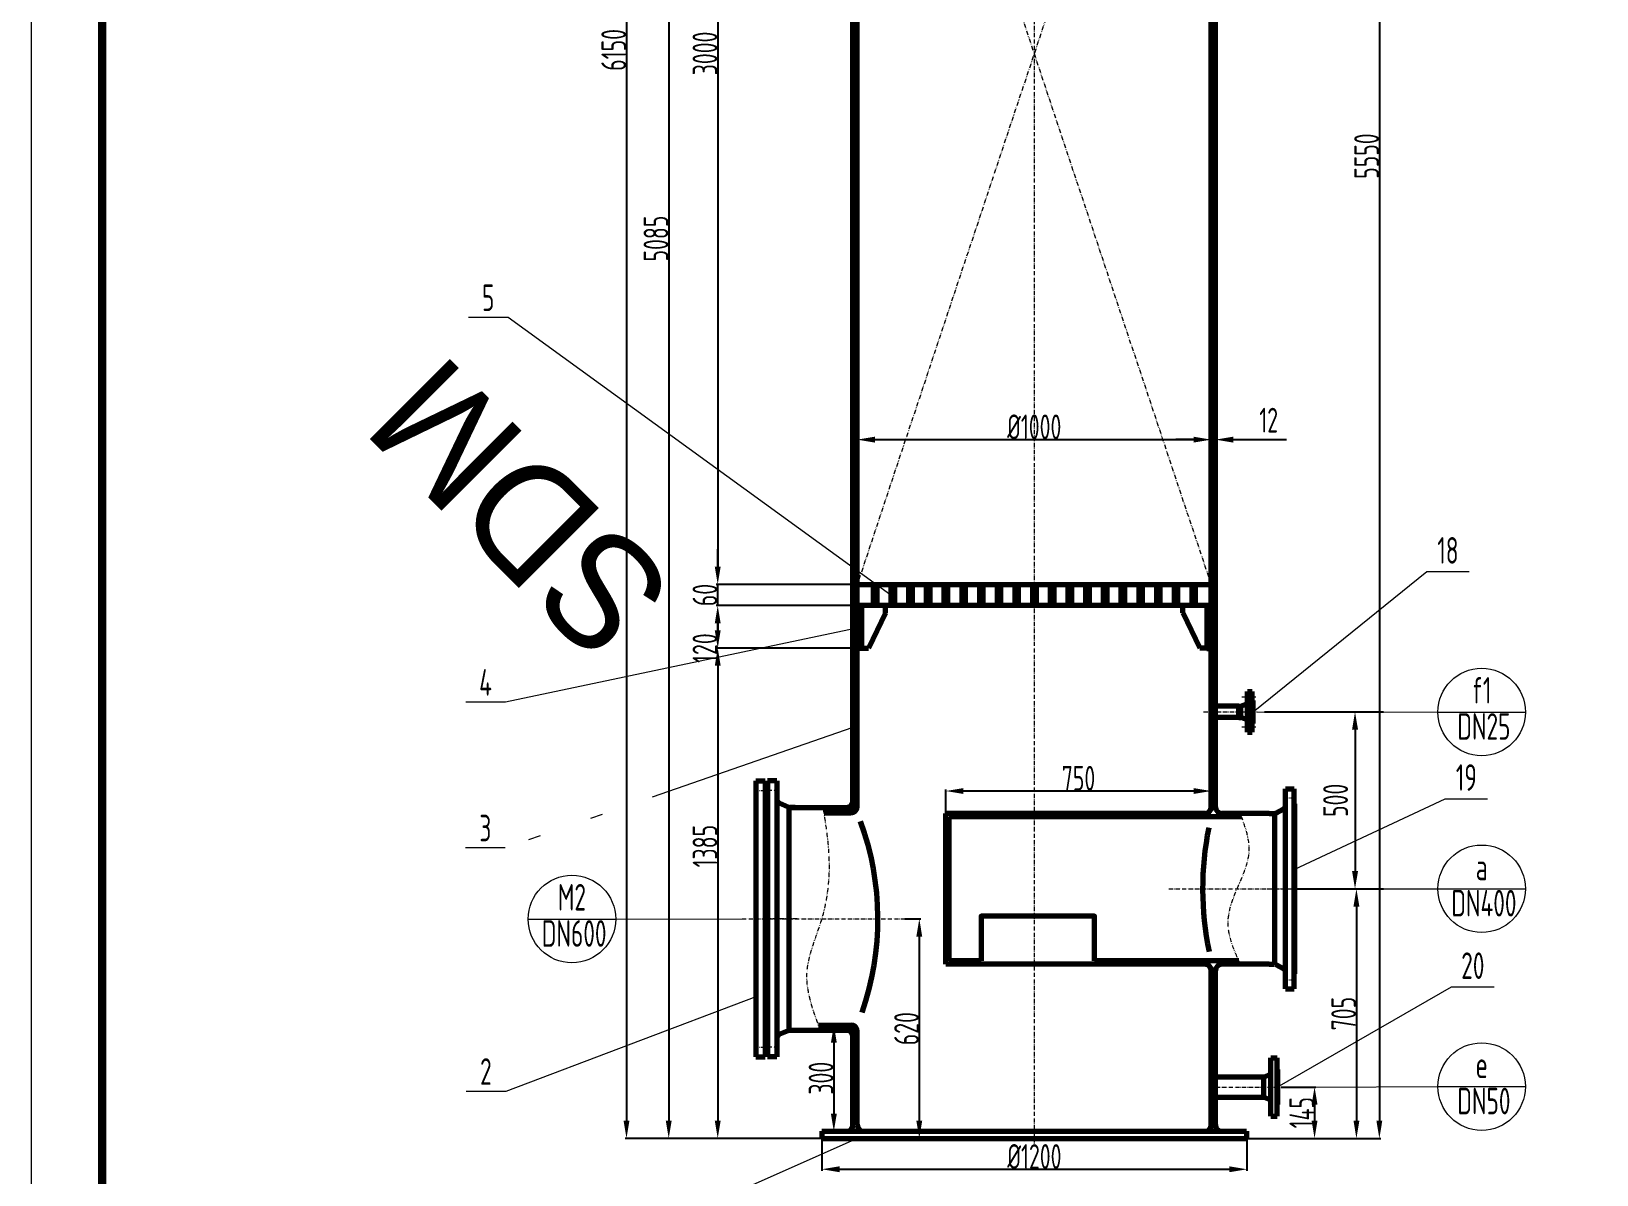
# Model space of a CAD drawing. Header units: millimetres. Extents: x -111403 to -40877, y -22 to 26358.
# Drawn here: x -58305 to -53883, y 15316 to 18546 of the extents above; entities that cross this region are included whole.
import ezdxf
from ezdxf.enums import TextEntityAlignment as Align

# ---------------------------------------------------------------- set-up
doc = ezdxf.new("R2010")
doc.units = ezdxf.units.MM
doc.header["$PDMODE"] = 34
doc.header["$PDSIZE"] = -6
doc.linetypes.add('ACAD_ISO10W100', pattern=[18.7, 12, -3, 0.7, -3])
doc.linetypes.add('ACAD_ISO12W100', pattern=[22.4, 12, -3, 0.7, -3, 0.7, -3])
doc.layers.add('SDMDI', color=253, linetype='Continuous')
for name, color, linetype, lineweight in [('TK', 7, 'Continuous', 20), ('双点划线', 3, 'ACAD_ISO12W100', 18), ('标注', 7, 'Continuous', 18), ('粗实线', 2, 'Continuous', 70)]:
    doc.layers.add(name, color=color, linetype=linetype, lineweight=lineweight)
doc.styles.add('HGCAD', font='gbenor.shx', dxfattribs={"width": 0.75, "bigfont": 'gbcbig.shx'})
doc.styles.add('sdmdi', font='STCAIYUN.TTF', dxfattribs={"height": 16})
doc.dimstyles.new('HGCAD$0', dxfattribs={"dimtxt": 20, "dimasz": 16, "dimexe": 4, "dimexo": 1, "dimgap": 1, "dimtad": 1, "dimtoh": 1, "dimdec": 0, "dimdsep": 46, "dimtxsty": 'HGCAD', "dimcen": 0, "dimadec": 1, "dimazin": 0, "dimtfac": 1, "dimtdec": 0, "dimtmove": 0, "dimatfit": 1, "dimfxl": 0, "dimarcsym": 0})

# ---------------------------------------------------------------- blocks, each defined once
blk = doc.blocks.new('*D22')
at = {"layer": 'Defpoints', "color": 0, "ltscale": 50}
for p in [(-55972.3, 19983.2), (-56366.4, 16983.2), (-55947.1, 16983.2)]:
    blk.add_point(p, dxfattribs=at)
at = {"layer": '标注', "color": 0, "lineweight": -2, "ltscale": 50}
for p, q in [((-55973.3, 19983.2), (-56370.4, 19983.2)), ((-56366.4, 19933.2), (-56366.4, 17033.2)), ((-55948.1, 16983.2), (-56370.4, 16983.2))]:
    blk.add_line(p, q, dxfattribs=at)
at = {"layer": '标注', "color": 0, "ltscale": 50}
for points in [[(-56374.7, 19933.2), (-56358.1, 19933.2), (-56366.4, 19983.2)], [(-56374.7, 17033.2), (-56358.1, 17033.2), (-56366.4, 16983.2)]]:
    blk.add_solid(points, dxfattribs=at)
at = {"layer": '标注', "color": 0, "ltscale": 50, "insert": (-56402.4, 18483.2), "char_height": 70, "attachment_point": 5, "rotation": 90, "style": 'HGCAD'}
blk.add_mtext('3000', dxfattribs=at)
blk = doc.blocks.new('*D23')
at = {"layer": 'Defpoints', "color": 0, "ltscale": 50}
for p in [(-56366.4, 16983.2), (-55947.1, 16983.2), (-55984.3, 16923.2)]:
    blk.add_point(p, dxfattribs=at)
at = {"layer": '标注', "color": 0, "lineweight": -2, "ltscale": 50}
for p, q in [((-56366.4, 17033.2), (-56366.4, 17083.2)), ((-55948.1, 16983.2), (-56370.4, 16983.2)), ((-56366.4, 16923.2), (-56366.4, 16983.2)), ((-55985.3, 16923.2), (-56370.4, 16923.2)), ((-56366.4, 16873.2), (-56366.4, 16823.2))]:
    blk.add_line(p, q, dxfattribs=at)
at = {"layer": '标注', "color": 0, "ltscale": 50}
for points in [[(-56374.7, 17033.2), (-56358.1, 17033.2), (-56366.4, 16983.2)], [(-56374.7, 16873.2), (-56358.1, 16873.2), (-56366.4, 16923.2)]]:
    blk.add_solid(points, dxfattribs=at)
at = {"layer": '标注', "color": 0, "ltscale": 50, "insert": (-56402.4, 16953.2), "char_height": 70, "attachment_point": 5, "rotation": 90, "style": 'HGCAD'}
blk.add_mtext('60', dxfattribs=at)
blk = doc.blocks.new('*D21')
at = {"layer": 'Defpoints', "color": 0, "ltscale": 50}
for p in [(-56366.4, 16923.2), (-55984.3, 16923.2), (-55984.3, 16803.2)]:
    blk.add_point(p, dxfattribs=at)
at = {"layer": '标注', "color": 0, "lineweight": -2, "ltscale": 50}
for p, q in [((-55985.3, 16923.2), (-56370.4, 16923.2)), ((-56366.4, 16853.2), (-56366.4, 16873.2)), ((-55985.3, 16803.2), (-56370.4, 16803.2))]:
    blk.add_line(p, q, dxfattribs=at)
at = {"layer": '标注', "color": 0, "ltscale": 50}
for points in [[(-56374.7, 16873.2), (-56358.1, 16873.2), (-56366.4, 16923.2)], [(-56374.7, 16853.2), (-56358.1, 16853.2), (-56366.4, 16803.2)]]:
    blk.add_solid(points, dxfattribs=at)
at = {"layer": '标注', "color": 0, "ltscale": 50, "insert": (-56402.4, 16803.2), "char_height": 70, "attachment_point": 5, "rotation": 90, "style": 'HGCAD'}
blk.add_mtext('120', dxfattribs=at)
blk = doc.blocks.new('*D24')
at = {"layer": 'Defpoints', "color": 0, "ltscale": 50}
for p in [(-56036, 15738.2), (-56038.4, 15438.2), (-56036, 15438.2)]:
    blk.add_point(p, dxfattribs=at)
at = {"layer": '标注', "color": 0, "lineweight": -2, "ltscale": 50}
for p, q in [((-56037, 15738.2), (-56042.4, 15738.2)), ((-56038.4, 15688.2), (-56038.4, 15488.2)), ((-56037, 15438.2), (-56042.4, 15438.2))]:
    blk.add_line(p, q, dxfattribs=at)
at = {"layer": '标注', "color": 0, "ltscale": 50}
for points in [[(-56046.7, 15688.2), (-56030, 15688.2), (-56038.4, 15738.2)], [(-56046.7, 15488.2), (-56030, 15488.2), (-56038.4, 15438.2)]]:
    blk.add_solid(points, dxfattribs=at)
at = {"layer": '标注', "color": 0, "ltscale": 50, "insert": (-56074.4, 15588.2), "char_height": 70, "attachment_point": 5, "rotation": 90, "style": 'HGCAD'}
blk.add_mtext('300', dxfattribs=at)
blk = doc.blocks.new('*D26')
at = {"layer": 'Defpoints', "color": 0, "ltscale": 50}
for p in [(-55659.1, 21568.2), (-56624.1, 15418.2), (-56072.3, 15418.2)]:
    blk.add_point(p, dxfattribs=at)
at = {"layer": '标注', "color": 0, "lineweight": -2, "ltscale": 50}
for p, q in [((-55660.1, 21568.2), (-56628.1, 21568.2)), ((-56624.1, 21518.2), (-56624.1, 15468.2)), ((-56073.3, 15418.2), (-56628.1, 15418.2))]:
    blk.add_line(p, q, dxfattribs=at)
at = {"layer": '标注', "color": 0, "ltscale": 50}
for points in [[(-56632.5, 21518.2), (-56615.8, 21518.2), (-56624.1, 21568.2)], [(-56632.5, 15468.2), (-56615.8, 15468.2), (-56624.1, 15418.2)]]:
    blk.add_solid(points, dxfattribs=at)
at = {"layer": '标注', "color": 0, "ltscale": 50, "insert": (-56660.1, 18493.2), "char_height": 70, "attachment_point": 5, "rotation": 90, "style": 'HGCAD'}
blk.add_mtext('6150', dxfattribs=at)
blk = doc.blocks.new('*D27')
at = {"layer": 'Defpoints', "color": 0, "ltscale": 50}
for p in [(-55972.3, 17446.2), (-54972.3, 17446.2), (-54972.3, 17392.2)]:
    blk.add_point(p, dxfattribs=at)
at = {"layer": '标注', "color": 0, "lineweight": -2, "ltscale": 50}
for p, q in [((-55972.3, 17445.2), (-55972.3, 17388.2)), ((-54972.3, 17445.2), (-54972.3, 17388.2)), ((-55922.3, 17392.2), (-55022.3, 17392.2))]:
    blk.add_line(p, q, dxfattribs=at)
at = {"layer": '标注', "color": 0, "ltscale": 50}
for points in [[(-55922.3, 17400.5), (-55922.3, 17383.9), (-55972.3, 17392.2)], [(-55022.3, 17400.5), (-55022.3, 17383.9), (-54972.3, 17392.2)]]:
    blk.add_solid(points, dxfattribs=at)
at = {"layer": '标注', "color": 0, "ltscale": 50, "insert": (-55472.3, 17428.2), "char_height": 70, "attachment_point": 5, "style": 'HGCAD'}
blk.add_mtext('%%C1000', dxfattribs=at)
blk = doc.blocks.new('*D28')
at = {"layer": 'Defpoints', "color": 0, "ltscale": 50}
for p in [(-55722.3, 16399.5), (-54972.3, 16375.6), (-55722.3, 16336.2)]:
    blk.add_point(p, dxfattribs=at)
at = {"layer": '标注', "color": 0, "lineweight": -2, "ltscale": 50}
for p, q in [((-55722.3, 16337.2), (-55722.3, 16403.5)), ((-55022.3, 16399.5), (-55672.3, 16399.5)), ((-54972.3, 16376.6), (-54972.3, 16403.5))]:
    blk.add_line(p, q, dxfattribs=at)
at = {"layer": '标注', "color": 0, "ltscale": 50}
for points in [[(-55672.3, 16407.8), (-55672.3, 16391.2), (-55722.3, 16399.5)], [(-55022.3, 16407.8), (-55022.3, 16391.2), (-54972.3, 16399.5)]]:
    blk.add_solid(points, dxfattribs=at)
at = {"layer": '标注', "color": 0, "ltscale": 50, "insert": (-55347.3, 16435.5), "char_height": 70, "attachment_point": 5, "style": 'HGCAD'}
blk.add_mtext('750', dxfattribs=at)
blk = doc.blocks.new('*D29')
at = {"layer": 'Defpoints', "color": 0, "ltscale": 50}
for p in [(-54949.8, 20968.2), (-54872.3, 15418.2), (-54497.4, 15418.2)]:
    blk.add_point(p, dxfattribs=at)
at = {"layer": '标注', "color": 0, "lineweight": -2, "ltscale": 50}
for p, q in [((-54948.8, 20968.2), (-54493.4, 20968.2)), ((-54497.4, 20918.2), (-54497.4, 15468.2)), ((-54871.3, 15418.2), (-54493.4, 15418.2))]:
    blk.add_line(p, q, dxfattribs=at)
at = {"layer": '标注', "color": 0, "ltscale": 50}
for points in [[(-54505.7, 20918.2), (-54489.1, 20918.2), (-54497.4, 20968.2)], [(-54505.7, 15468.2), (-54489.1, 15468.2), (-54497.4, 15418.2)]]:
    blk.add_solid(points, dxfattribs=at)
at = {"layer": '标注', "color": 0, "ltscale": 50, "insert": (-54533.4, 18193.2), "char_height": 70, "attachment_point": 5, "rotation": 90, "style": 'HGCAD'}
blk.add_mtext('5550', dxfattribs=at)
blk = doc.blocks.new('*D30')
at = {"layer": 'Defpoints', "color": 0, "ltscale": 50}
for p in [(-54685.5, 16123.2), (-54685.5, 15418.2), (-54562.2, 15418.2)]:
    blk.add_point(p, dxfattribs=at)
at = {"layer": '标注', "color": 0, "lineweight": -2, "ltscale": 50}
for p, q in [((-54684.5, 16123.2), (-54558.2, 16123.2)), ((-54562.2, 16073.2), (-54562.2, 15468.2)), ((-54684.5, 15418.2), (-54558.2, 15418.2))]:
    blk.add_line(p, q, dxfattribs=at)
at = {"layer": '标注', "color": 0, "ltscale": 50}
for points in [[(-54570.5, 16073.2), (-54553.8, 16073.2), (-54562.2, 16123.2)], [(-54570.5, 15468.2), (-54553.8, 15468.2), (-54562.2, 15418.2)]]:
    blk.add_solid(points, dxfattribs=at)
at = {"layer": '标注', "color": 0, "ltscale": 50, "insert": (-54598.2, 15770.7), "char_height": 70, "attachment_point": 5, "rotation": 90, "style": 'HGCAD'}
blk.add_mtext('705', dxfattribs=at)
blk = doc.blocks.new('*D31')
at = {"layer": 'Defpoints', "color": 0, "ltscale": 50}
for p in [(-54776, 15563.3), (-54776, 15418.2), (-54680.5, 15418.2)]:
    blk.add_point(p, dxfattribs=at)
at = {"layer": '标注', "color": 0, "lineweight": -2, "ltscale": 50}
for p, q in [((-54775, 15563.3), (-54676.5, 15563.3)), ((-54680.5, 15513.3), (-54680.5, 15468.2)), ((-54775, 15418.2), (-54676.5, 15418.2))]:
    blk.add_line(p, q, dxfattribs=at)
at = {"layer": '标注', "color": 0, "ltscale": 50}
for points in [[(-54688.8, 15513.3), (-54672.1, 15513.3), (-54680.5, 15563.3)], [(-54688.8, 15468.2), (-54672.1, 15468.2), (-54680.5, 15418.2)]]:
    blk.add_solid(points, dxfattribs=at)
at = {"layer": '标注', "color": 0, "ltscale": 50, "insert": (-54716.5, 15490.8), "char_height": 70, "attachment_point": 5, "rotation": 90, "style": 'HGCAD'}
blk.add_mtext('145', dxfattribs=at)
blk = doc.blocks.new('*D32')
at = {"layer": 'Defpoints', "color": 0, "ltscale": 50}
for p in [(-55985.3, 16803.2), (-56366.4, 15418.2), (-56051.8, 15418.2)]:
    blk.add_point(p, dxfattribs=at)
at = {"layer": '标注', "color": 0, "lineweight": -2, "ltscale": 50}
for p, q in [((-55986.3, 16803.2), (-56370.4, 16803.2)), ((-56366.4, 16753.2), (-56366.4, 15468.2)), ((-56052.8, 15418.2), (-56370.4, 15418.2))]:
    blk.add_line(p, q, dxfattribs=at)
at = {"layer": '标注', "color": 0, "ltscale": 50}
for points in [[(-56374.7, 16753.2), (-56358.1, 16753.2), (-56366.4, 16803.2)], [(-56374.7, 15468.2), (-56358.1, 15468.2), (-56366.4, 15418.2)]]:
    blk.add_solid(points, dxfattribs=at)
at = {"layer": '标注', "color": 0, "ltscale": 50, "insert": (-56402.4, 16243.8), "char_height": 70, "attachment_point": 5, "rotation": 90, "style": 'HGCAD'}
blk.add_mtext('1385', dxfattribs=at)
blk = doc.blocks.new('*D33')
at = {"layer": 'Defpoints', "color": 0, "ltscale": 50}
for p in [(-56072.3, 15418.2), (-54871.3, 15418.2), (-54871.3, 15331)]:
    blk.add_point(p, dxfattribs=at)
at = {"layer": '标注', "color": 0, "lineweight": -2, "ltscale": 50}
for p, q in [((-56072.3, 15417.2), (-56072.3, 15327)), ((-54871.3, 15417.2), (-54871.3, 15327)), ((-56022.3, 15331), (-54921.3, 15331))]:
    blk.add_line(p, q, dxfattribs=at)
at = {"layer": '标注', "color": 0, "ltscale": 50}
for points in [[(-56022.3, 15339.3), (-56022.3, 15322.7), (-56072.3, 15331)], [(-54921.3, 15339.3), (-54921.3, 15322.7), (-54871.3, 15331)]]:
    blk.add_solid(points, dxfattribs=at)
at = {"layer": '标注', "color": 0, "ltscale": 50, "insert": (-55471.8, 15367), "char_height": 70, "attachment_point": 5, "style": 'HGCAD'}
blk.add_mtext('%%C1200', dxfattribs=at)
blk = doc.blocks.new('*D35')
at = {"layer": 'Defpoints', "color": 0, "ltscale": 50}
for p in [(-55839.2, 16038.2), (-55839.2, 15418.2), (-55797, 15418.2)]:
    blk.add_point(p, dxfattribs=at)
at = {"layer": '标注', "color": 0, "lineweight": -2, "ltscale": 50}
for p, q in [((-55838.2, 16038.2), (-55793, 16038.2)), ((-55797, 15988.2), (-55797, 15468.2)), ((-55838.2, 15418.2), (-55793, 15418.2))]:
    blk.add_line(p, q, dxfattribs=at)
at = {"layer": '标注', "color": 0, "ltscale": 50}
for points in [[(-55805.4, 15988.2), (-55788.7, 15988.2), (-55797, 16038.2)], [(-55805.4, 15468.2), (-55788.7, 15468.2), (-55797, 15418.2)]]:
    blk.add_solid(points, dxfattribs=at)
at = {"layer": '标注', "color": 0, "ltscale": 50, "insert": (-55833, 15728.2), "char_height": 70, "attachment_point": 5, "rotation": 90, "style": 'HGCAD'}
blk.add_mtext('620', dxfattribs=at)
blk = doc.blocks.new('*D42')
at = {"layer": 'Defpoints', "color": 0, "ltscale": 50}
for p in [(-56323.7, 20502.2), (-56504.8, 15418.2), (-56323.7, 15418.2)]:
    blk.add_point(p, dxfattribs=at)
at = {"layer": '标注', "color": 0, "lineweight": -2, "ltscale": 50}
for p, q in [((-56324.7, 20502.2), (-56508.8, 20502.2)), ((-56504.8, 20452.2), (-56504.8, 15468.2)), ((-56324.7, 15418.2), (-56508.8, 15418.2))]:
    blk.add_line(p, q, dxfattribs=at)
at = {"layer": '标注', "color": 0, "ltscale": 50}
for points in [[(-56513.1, 20452.2), (-56496.5, 20452.2), (-56504.8, 20502.2)], [(-56513.1, 15468.2), (-56496.5, 15468.2), (-56504.8, 15418.2)]]:
    blk.add_solid(points, dxfattribs=at)
at = {"layer": '标注', "color": 0, "ltscale": 50, "insert": (-56540.8, 17960.2), "char_height": 70, "attachment_point": 5, "rotation": 90, "style": 'HGCAD'}
blk.add_mtext('5085', dxfattribs=at)
blk = doc.blocks.new('*D71')
at = {"layer": 'Defpoints', "color": 0, "ltscale": 50}
for p in [(-54842.3, 16623.2), (-54762.3, 16123.2), (-54566.1, 16123.2)]:
    blk.add_point(p, dxfattribs=at)
at = {"layer": '标注', "color": 0, "lineweight": -2, "ltscale": 50}
for p, q in [((-54822.3, 16623.2), (-54486.1, 16623.2)), ((-54566.1, 16573.2), (-54566.1, 16173.2)), ((-54742.3, 16123.2), (-54486.1, 16123.2))]:
    blk.add_line(p, q, dxfattribs=at)
at = {"layer": '标注', "color": 0, "ltscale": 50}
for points in [[(-54574.4, 16573.2), (-54557.7, 16573.2), (-54566.1, 16623.2)], [(-54574.4, 16173.2), (-54557.7, 16173.2), (-54566.1, 16123.2)]]:
    blk.add_solid(points, dxfattribs=at)
at = {"layer": '标注', "color": 0, "ltscale": 50, "insert": (-54621.1, 16373.2), "char_height": 70, "attachment_point": 5, "rotation": 90, "style": 'HGCAD'}
blk.add_mtext('500', dxfattribs=at)
blk = doc.blocks.new('*D74')
at = {"layer": 'Defpoints', "color": 0, "ltscale": 50}
for p in [(-54972.3, 17392.2), (-54960.3, 17392.2), (-54960.3, 17392.2)]:
    blk.add_point(p, dxfattribs=at)
at = {"layer": '标注', "color": 0, "lineweight": -2, "ltscale": 50}
for p, q in [((-54972.3, 17412.2), (-54972.3, 17472.2)), ((-54960.3, 17412.2), (-54960.3, 17472.2)), ((-55022.3, 17392.2), (-55072.3, 17392.2)), ((-54972.3, 17392.2), (-54960.3, 17392.2)), ((-54910.3, 17392.2), (-54759.7, 17392.2))]:
    blk.add_line(p, q, dxfattribs=at)
at = {"layer": '标注', "color": 0, "ltscale": 50}
for points in [[(-55022.3, 17400.5), (-55022.3, 17383.9), (-54972.3, 17392.2)], [(-54910.3, 17400.5), (-54910.3, 17383.9), (-54960.3, 17392.2)]]:
    blk.add_solid(points, dxfattribs=at)
at = {"layer": '标注', "color": 0, "ltscale": 50, "insert": (-54810, 17447.2), "char_height": 70, "attachment_point": 5, "style": 'HGCAD'}
blk.add_mtext('12', dxfattribs=at)

msp = doc.modelspace()

# ---------------------------------------------------------------- linework, layer by layer
at = {"layer": 'TK'}
msp.add_lwpolyline([(-58305.4435, 23200.3776), (-58305.4435, 11320.3776), (-49905.4435, 11320.3776), (-49905.4435, 23200.3776)], close=True, dxfattribs=at)
msp.add_lwpolyline([(-58105.4435, 22700.3776, 24, 24, 0), (-58105.4435, 11520.3776, 24, 24, 0), (-50105.4435, 11520.3776, 24, 24, 0), (-50105.4435, 22700.3776, 24, 24, 0)], format="xyseb", close=True, dxfattribs=at)
at = {"layer": '双点划线', "color": 7}
for p, q in [((-54972.3126, 19983.1989), (-55972.3126, 16983.1989)), ((-54972.3126, 16983.1989), (-55972.3126, 19983.1989))]:
    msp.add_line(p, q, dxfattribs=at)
at = {"layer": '双点划线', "ltscale": 50}
msp.add_line((-55984.3126, 16578.6407), (-56966.7779, 16238.9506), dxfattribs=at)
at = {"layer": '双点划线', "color": 1, "linetype": 'ACAD_ISO10W100'}
for p, q in [((-54808.9646, 15625.8369), (-54780.9646, 15625.8369)), ((-54960.3126, 15563.3369), (-54775.9646, 15563.3369)), ((-54808.9646, 15500.8369), (-54780.9646, 15500.8369))]:
    msp.add_line(p, q, dxfattribs=at)
at = {"layer": '双点划线'}
for points in [[(-56076.0479, 15723.1989), (-56114.1382, 15886.857), (-56072.1803, 16038.1989), (-56051.0565, 16198.2606), (-56068.3126, 16353.1989)], [(-54890.3126, 15910.1989), (-54924.5863, 16026.8996), (-54899.3753, 16123.1989), (-54865.1895, 16229.8389), (-54890.3126, 16336.1989)]]:
    msp.add_spline(points, degree=3, dxfattribs=at)
at = {"layer": '标注', "color": 1, "linetype": 'ACAD_ISO10W100'}
for p, q in [((-55472.3126, 21346.6487), (-55472.3126, 15400.7589)), ((-54886.3126, 16665.6989), (-54846.3126, 16665.6989)), ((-54994.3432, 16623.1989), (-54842.3126, 16623.1989)), ((-54886.3126, 16580.6989), (-54846.3126, 16580.6989)), ((-56263.5462, 16400.6989), (-56227.5462, 16400.6989)), ((-56194.5462, 16400.6989), (-56230.5462, 16400.6989)), ((-54767.3126, 16380.6989), (-54733.3126, 16380.6989)), ((-55092.1829, 16123.1989), (-54685.5237, 16123.1989)), ((-54814.3126, 16123.1989), (-54728.3126, 16123.1989)), ((-56297.6171, 16038.1989), (-55839.1668, 16038.1989)), ((-56141.5462, 16038.1989), (-56235.5462, 16038.1989)), ((-54767.3126, 15865.6989), (-54733.3126, 15865.6989)), ((-56263.5462, 15675.6989), (-56227.5462, 15675.6989)), ((-56194.5462, 15675.6989), (-56230.5462, 15675.6989))]:
    msp.add_line(p, q, dxfattribs=at)
at = {"layer": '标注', "ltscale": 50}
for p, q in [((-56958.7917, 17737.0625), (-57070.7917, 17737.0625)), ((-55877.3126, 16953.1989), (-56958.7917, 17737.0625)), ((-54854.3126, 16623.1989), (-54363.7063, 17019.4712)), ((-54363.7063, 17019.4712), (-54243.7063, 17019.4712)), ((-55960.3126, 16862.7662), (-56966.3602, 16650.5578)), ((-56966.3602, 16650.5578), (-57078.3602, 16650.5578)), ((-54842.3126, 16623.1989), (-54331.9667, 16622.7514)), ((-54331.9667, 16622.7514), (-54084.8185, 16622.7514)), ((-54736.3126, 16178.5344), (-54311.7063, 16377.6741)), ((-54311.7063, 16377.6741), (-54191.7063, 16377.6741)), ((-56966.7779, 16238.9506), (-57078.7779, 16238.9506)), ((-54546.0774, 16123.1989), (-54331.9667, 16123.4159)), ((-54331.9667, 16123.4159), (-54084.8185, 16123.4159)), ((-56901.8498, 16037.8369), (-56654.7017, 16037.8369)), ((-56654.7017, 16037.8369), (-56297.6171, 16038.1989)), ((-54785.9646, 15563.3369), (-54293.3582, 15846.1401)), ((-54293.3582, 15846.1401), (-54173.3582, 15846.1401)), ((-56258.5462, 15818.3363), (-56965.3023, 15551.1151)), ((-56965.3023, 15551.1151), (-57077.3023, 15551.1151)), ((-54679.4813, 15563.3369), (-54331.9667, 15564.5261)), ((-54331.9667, 15564.5261), (-54084.8185, 15564.5261)), ((-55972.423, 15418.1989), (-56979.4229, 14971.2214))]:
    msp.add_line(p, q, dxfattribs=at)
for centre in [(-54208.3926, 16622.7514), (-54208.3926, 16123.4159), (-56778.2757, 16037.8369), (-54208.3926, 15564.5261)]:
    msp.add_circle(centre, 123.5741, dxfattribs=at)
at = {"layer": '粗实线'}
for p, q in [((-54972.3126, 16354.1989), (-54972.3126, 20285.6989)), ((-54960.3126, 16354.1989), (-54960.3126, 20275.6989)), ((-55984.3126, 16371.1989), (-55984.3126, 20169.1989)), ((-55972.3126, 16356.1989), (-55972.3126, 20184.1989)), ((-55972.3126, 16983.1989), (-54972.3126, 16983.1989)), ((-55927.3126, 16983.1989), (-55927.3126, 16923.1989)), ((-55917.3126, 16983.1989), (-55917.3126, 16923.1989)), ((-55877.3126, 16983.1989), (-55877.3126, 16923.1989)), ((-55867.3126, 16983.1989), (-55867.3126, 16923.1989)), ((-55827.3126, 16983.1989), (-55827.3126, 16923.1989)), ((-55817.3126, 16983.1989), (-55817.3126, 16923.1989)), ((-55777.3126, 16983.1989), (-55777.3126, 16923.1989)), ((-55767.3126, 16983.1989), (-55767.3126, 16923.1989)), ((-55727.3126, 16983.1989), (-55727.3126, 16923.1989)), ((-55717.3126, 16983.1989), (-55717.3126, 16923.1989)), ((-55677.3126, 16983.1989), (-55677.3126, 16923.1989)), ((-55667.3126, 16983.1989), (-55667.3126, 16923.1989)), ((-55627.3126, 16983.1989), (-55627.3126, 16923.1989)), ((-55617.3126, 16983.1989), (-55617.3126, 16923.1989)), ((-55577.3126, 16983.1989), (-55577.3126, 16923.1989)), ((-55567.3126, 16983.1989), (-55567.3126, 16923.1989)), ((-55527.3126, 16983.1989), (-55527.3126, 16923.1989)), ((-55517.3126, 16983.1989), (-55517.3126, 16923.1989)), ((-55477.3126, 16983.1989), (-55477.3126, 16923.1989)), ((-55467.3126, 16983.1989), (-55467.3126, 16923.1989)), ((-55427.3126, 16983.1989), (-55427.3126, 16923.1989)), ((-55417.3126, 16983.1989), (-55417.3126, 16923.1989)), ((-55377.3126, 16983.1989), (-55377.3126, 16923.1989)), ((-55367.3126, 16983.1989), (-55367.3126, 16923.1989)), ((-55327.3126, 16983.1989), (-55327.3126, 16923.1989)), ((-55317.3126, 16983.1989), (-55317.3126, 16923.1989)), ((-55277.3126, 16983.1989), (-55277.3126, 16923.1989)), ((-55267.3126, 16983.1989), (-55267.3126, 16923.1989)), ((-55227.3126, 16983.1989), (-55227.3126, 16923.1989)), ((-55217.3126, 16983.1989), (-55217.3126, 16923.1989)), ((-55177.3126, 16983.1989), (-55177.3126, 16923.1989)), ((-55167.3126, 16983.1989), (-55167.3126, 16923.1989)), ((-55127.3126, 16983.1989), (-55127.3126, 16923.1989)), ((-55117.3126, 16983.1989), (-55117.3126, 16923.1989)), ((-55077.3126, 16983.1989), (-55077.3126, 16923.1989)), ((-55067.3126, 16983.1989), (-55067.3126, 16923.1989)), ((-55027.3126, 16983.1989), (-55027.3126, 16923.1989)), ((-55017.3126, 16983.1989), (-55017.3126, 16923.1989)), ((-54972.3126, 16923.1989), (-55972.3126, 16923.1989)), ((-55960.3126, 16923.1989), (-55960.3126, 16802.3335)), ((-55892.3126, 16903.1989), (-55940.3126, 16803.1989)), ((-55892.3126, 16903.1989), (-55892.3126, 16923.1989)), ((-55052.3126, 16903.1989), (-55052.3126, 16923.1989)), ((-55052.3126, 16903.1989), (-55004.3126, 16803.1989)), ((-54984.3126, 16923.1989), (-54984.3126, 16802.3335)), ((-55960.3126, 16802.3397), (-55972.3126, 16802.3397)), ((-55960.3126, 16803.1989), (-55940.3126, 16803.1989)), ((-54984.3126, 16803.1989), (-55004.3126, 16803.1989)), ((-54984.3126, 16802.3397), (-54972.3126, 16802.3397)), ((-54870.3126, 16680.6989), (-54856.3126, 16680.6989)), ((-54870.3126, 16565.6989), (-54870.3126, 16680.6989)), ((-54856.3126, 16565.6989), (-54856.3126, 16680.6989)), ((-54894.3126, 16639.1989), (-54960.3126, 16639.1989)), ((-54894.3126, 16607.1989), (-54894.3126, 16639.1989)), ((-54894.3126, 16639.1989), (-54889.063, 16639.1989)), ((-54888.3126, 16607.1989), (-54888.3126, 16639.1989)), ((-54887.6132, 16639.4708), (-54872.8628, 16645.2071)), ((-54854.3126, 16655.6989), (-54856.3126, 16655.6989)), ((-54854.3126, 16590.6989), (-54854.3126, 16655.6989)), ((-54894.3126, 16607.1989), (-54960.3126, 16607.1989)), ((-54894.3126, 16607.1989), (-54889.063, 16607.1989)), ((-54887.6132, 16606.9269), (-54872.8628, 16601.1906)), ((-54856.3126, 16590.6989), (-54854.3126, 16590.6989)), ((-54870.3126, 16565.6989), (-54856.3126, 16565.6989)), ((-56258.5462, 16428.1989), (-56232.5462, 16428.1989)), ((-56258.5462, 16428.1989), (-56258.5462, 15648.1989)), ((-56232.5462, 16428.1989), (-56232.5462, 15648.1989)), ((-56199.5462, 16428.1989), (-56225.5462, 16428.1989)), ((-56225.5462, 16428.1989), (-56225.5462, 15648.1989)), ((-56199.5462, 16428.1989), (-56199.5462, 15648.1989)), ((-54762.3126, 16405.6989), (-54738.3126, 16405.6989)), ((-54762.3126, 15840.6989), (-54762.3126, 16405.6989)), ((-54738.3126, 15840.6989), (-54738.3126, 16405.6989)), ((-56232.5462, 16379.1989), (-56230.5462, 16379.1989)), ((-56230.5462, 16379.1989), (-56230.5462, 15697.1989)), ((-56227.5462, 16379.1989), (-56230.5462, 16379.1989)), ((-56230.5462, 16379.1989), (-56230.5462, 15697.1989)), ((-56225.5462, 16379.1989), (-56227.5462, 16379.1989)), ((-56227.5462, 16379.1989), (-56227.5462, 15697.1989)), ((-56167.8604, 16354.2198), (-56192.3898, 16365.0417)), ((-54736.3126, 16363.1989), (-54738.3126, 16363.1989)), ((-54736.3126, 15883.1989), (-54736.3126, 16363.1989)), ((-56165.5462, 16353.1989), (-56165.5462, 15723.1989)), ((-56164.3126, 16353.1989), (-55972.5644, 16353.1989)), ((-56147.5462, 16353.1989), (-56163.0167, 16353.1989)), ((-56065.9578, 16338.1989), (-55990.3126, 16338.1989)), ((-55722.3094, 15910.1989), (-55722.3094, 16336.1989)), ((-54990.3126, 16336.1989), (-55722.3094, 16336.1989)), ((-54972.3126, 16326.1989), (-55712.3094, 16326.1989)), ((-55712.3094, 15920.1989), (-55712.3094, 16326.1989)), ((-54886.5797, 16326.1989), (-54972.3126, 16326.1989)), ((-54808.3126, 16336.1989), (-54942.3126, 16336.1989)), ((-54808.3126, 16336.1989), (-54794.8126, 16336.1989)), ((-54792.3126, 15910.1989), (-54792.3126, 16336.1989)), ((-54790.1067, 16337.3753), (-54767.6067, 16349.3753)), ((-55622.2765, 15920.1989), (-55712.3094, 15920.1989)), ((-54972.3126, 15920.1989), (-55302.3126, 15920.1989)), ((-54894.738, 15920.1989), (-54972.3126, 15920.1989)), ((-54990.3126, 15910.1989), (-55722.3094, 15910.1989)), ((-54972.3126, 15456.1687), (-54972.3126, 15892.1989)), ((-54960.3126, 15456.1989), (-54960.3126, 15892.1989)), ((-54960.3126, 15456.1989), (-54960.3126, 15892.1989)), ((-54808.3126, 15910.1989), (-54942.3126, 15910.1989)), ((-54808.3126, 15910.1989), (-54794.8126, 15910.1989)), ((-54790.1067, 15909.0224), (-54767.6067, 15897.0224)), ((-54738.3126, 15883.1989), (-54736.3126, 15883.1989)), ((-54762.3126, 15840.6989), (-54738.3126, 15840.6989)), ((-56167.8604, 15722.1779), (-56192.3898, 15711.3561)), ((-55972.5644, 15723.1989), (-56165.5462, 15723.1989)), ((-56081.6764, 15738.1989), (-55990.3126, 15738.1989)), ((-55984.3126, 15456.1989), (-55984.3126, 15705.1989)), ((-55972.3126, 15456.1989), (-55972.3126, 15720.1989)), ((-56230.5462, 15697.1989), (-56232.5462, 15697.1989)), ((-56227.5462, 15697.1989), (-56230.5462, 15697.1989)), ((-56227.5462, 15697.1989), (-56225.5462, 15697.1989)), ((-56258.5462, 15648.1989), (-56232.5462, 15648.1989)), ((-56199.5462, 15648.1989), (-56225.5462, 15648.1989)), ((-54803.9646, 15645.8369), (-54785.9646, 15645.8369)), ((-54803.9646, 15480.8369), (-54803.9646, 15645.8369)), ((-54785.9646, 15480.8369), (-54785.9646, 15645.8369)), ((-54783.9646, 15612.8369), (-54785.9646, 15612.8369)), ((-54783.9646, 15513.8369), (-54783.9646, 15612.8369)), ((-54960.3126, 15591.8369), (-54824.983, 15591.8369)), ((-54823.9646, 15534.8369), (-54823.9646, 15591.8369)), ((-54823.0273, 15592.2352), (-54807.0089, 15599.0431)), ((-54960.3126, 15534.8369), (-54824.983, 15534.8369)), ((-54823.0273, 15534.4385), (-54807.0089, 15527.6307)), ((-54803.9646, 15480.8369), (-54785.9646, 15480.8369)), ((-54785.9646, 15513.8369), (-54783.9646, 15513.8369)), ((-56072.3126, 15438.1989), (-54872.3126, 15438.1989)), ((-56072.3126, 15438.1989), (-56072.3126, 15418.1989)), ((-54872.3126, 15438.1989), (-54872.3126, 15418.1989)), ((-56072.3126, 15418.1989), (-54872.3126, 15418.1989))]:
    msp.add_line(p, q, dxfattribs=at)
msp.add_lwpolyline([(-55302.3126, 15920.1989), (-55302.3126, 16046.442), (-55622.2765, 16046.442), (-55622.2765, 15920.1989)], dxfattribs=at)
for centre, radius, start, end in [((-54889.063, 16643.1989), 4, 270, 291.2505055), ((-54874.3126, 16648.9351), 4, 291.2505055, 0), ((-54889.063, 16603.1989), 4, 68.7494945, 90), ((-54874.3126, 16597.4626), 4, 0, 68.7494945), ((-56187.5462, 16376.0207), 12, 180, 246.1940565), ((-56002.3126, 16371.1989), 18, 270, 0), ((-56163.0167, 16365.1989), 12, 246.1940565, 270), ((-55990.3126, 16356.1989), 18, 270, 0), ((-54990.3126, 16354.1989), 18, 270, 0), ((-54942.3126, 16354.1989), 18, 180, 270), ((-54794.8126, 16346.1989), 10, 270, 298.0724869), ((-54772.3126, 16358.1989), 10, 298.0724869, 0), ((-56713.5588, 16038.1989), 799.6536, 340.7169868, 20.1118311), ((-54139.495, 16123.1989), 857.2014, 168.4260631, 191.8887637), ((-54990.3126, 15892.1989), 18, 0, 90), ((-54942.3126, 15892.1989), 18, 90, 180), ((-54794.8126, 15900.1989), 10, 61.9275131, 90), ((-54772.3126, 15888.1989), 10, 0, 61.9275131), ((-56187.5462, 15700.377), 12, 113.8059435, 180), ((-56163.0167, 15711.1989), 12, 90, 113.8059435), ((-56002.3126, 15705.1989), 18, 0, 90), ((-55990.3126, 15720.1989), 18, 0, 90), ((-54824.983, 15596.8369), 5, 270, 293.025492), ((-54808.9646, 15603.6447), 5, 293.025492, 0), ((-54824.983, 15529.8369), 5, 66.974508, 90), ((-54808.9646, 15523.0291), 5, 0, 66.974508), ((-56002.3126, 15456.1989), 18, 270, 360), ((-55954.3126, 15456.1989), 18, 180, 270), ((-54990.3126, 15456.1989), 18, 270, 360), ((-54942.3126, 15456.1989), 18, 180, 270)]:
    msp.add_arc(centre, radius, start, end, dxfattribs=at)

# ---------------------------------------------------------------- texts
at = {"layer": 'SDMDI', "style": 'sdmdi'}
msp.add_text('SDM', height=320, rotation=135, dxfattribs=at).set_placement((-56475.571, 16972.6301))
at = {"layer": '双点划线', "color": 3, "ltscale": 50, "style": 'HGCAD', "width": 0.75}
for s, p in [('5', (-57014.7917, 17793.0625)), ('18', (-54303.7063, 17079.4712)), ('4', (-57022.3602, 16706.5578)), ('19', (-54251.7063, 16437.6741)), ('3', (-57022.7779, 16294.9506)), ('20', (-54233.3582, 15906.1401)), ('2', (-57021.3023, 15607.1151))]:
    msp.add_text(s, height=75, dxfattribs=at).set_placement(p, align=Align.MIDDLE)
at = {"layer": '标注', "ltscale": 50, "style": 'HGCAD', "width": 0.75}
for s, p in [('f1', (-54208.3926, 16684.3199)), ('DN25', (-54202.0842, 16582.0907)), ('a', (-54208.3926, 16184.9845)), ('M2', (-56778.2757, 16099.4054)), ('DN400', (-54202.0842, 16082.7552)), ('DN600', (-56771.9673, 15997.1762)), ('e', (-54208.3926, 15626.0947)), ('DN50', (-54202.0842, 15523.8654))]:
    msp.add_text(s, height=75, dxfattribs=at).set_placement(p, align=Align.MIDDLE)

# ---------------------------------------------------------------- dimensions: what is measured, and where the dimension line sits
at = {"layer": '标注', "ltscale": 50}
for base, p1, p2, override, picture, middle in [((-56624.1247, 15418.1989), (-55659.0901, 21568.2018), (-56072.3126, 15418.1989), {"dimtxt": 70, "dimasz": 50, "dimexe": 4}, '*D26', (-56660.1247, 18493.2003)), ((-54497.4157, 15418.1989), (-54949.8126, 20968.1989), (-54872.3126, 15418.1989), {"dimtxt": 70, "dimasz": 50}, '*D29', (-54533.4157, 18193.1989)), ((-56366.3864, 16983.1989), (-55972.3126, 19983.1989), (-55947.1196, 16983.1989), {"dimtxt": 70, "dimasz": 50, "dimexe": 4}, '*D22', (-56402.3864, 18483.1989)), ((-54566.0774, 16123.1989), (-54842.3126, 16623.1989), (-54762.3126, 16123.1989), {"dimscale": 20, "dimtxt": 3.5, "dimasz": 2.5, "dimtoh": 0, "dimdec": 1, "dimtdec": 2}, '*D71', (-54621.0774, 16373.1989)), ((-54562.1604, 15418.1989), (-54685.5237, 16123.1989), (-54685.5237, 15418.1989), {"dimtxt": 70, "dimasz": 50}, '*D30', (-54598.1604, 15770.6989)), ((-55797.0178, 15418.1989), (-55839.1668, 16038.1989), (-55839.1668, 15418.1989), {"dimtxt": 70, "dimasz": 50}, '*D35', (-55833.0178, 15728.1989)), ((-56038.3694, 15438.1989), (-56035.9945, 15738.1989), (-56035.9945, 15438.1989), {"dimtxt": 70, "dimasz": 50}, '*D24', (-56074.3694, 15588.1989)), ((-54680.4813, 15418.1989), (-54775.9646, 15563.3369), (-54775.9646, 15418.1989), {"dimtxt": 70, "dimasz": 50}, '*D31', (-54716.4813, 15490.7679))]:
    dim = msp.add_linear_dim(base=base, p1=p1, p2=p2, angle=90, dimstyle='HGCAD$0', override=override, dxfattribs=at)
    dim.commit()
    dim.dimension.update_dxf_attribs({"geometry": picture, "text_midpoint": middle})
dim = msp.add_linear_dim(base=(-56504.7874, 15418.1989), p1=(-56323.6805, 20502.1989), p2=(-56323.6805, 15418.1989), angle=90, text='5085', dimstyle='HGCAD$0', override={"dimtxt": 70, "dimasz": 50, "dimexe": 4}, dxfattribs=at)
dim.commit()
dim.dimension.update_dxf_attribs({"geometry": '*D42', "text_midpoint": (-56540.7874, 17960.1989)})
for base, p1, p2, text, override, picture, middle in [((-54972.3126, 17392.2018), (-55972.3126, 17446.1974), (-54972.3126, 17446.1974), '%%C<>', {"dimtxt": 70, "dimasz": 50, "dimexe": 4}, '*D27', (-55472.3126, 17428.2018)), ((-54871.3126, 15331.0034), (-56072.3126, 15418.1989), (-54871.3126, 15418.1989), '%%C1200', {"dimtxt": 70, "dimasz": 50}, '*D33', (-55471.8126, 15367.0034))]:
    dim = msp.add_linear_dim(base=base, p1=p1, p2=p2, text=text, dimstyle='HGCAD$0', override=override, dxfattribs=at)
    dim.commit()
    dim.dimension.update_dxf_attribs({"geometry": picture, "text_midpoint": middle})
for base, p1, p2, override, picture, middle in [((-54960.3126, 17392.2018), (-54972.3126, 17392.2018), (-54960.3126, 17392.2018), {"dimscale": 20, "dimtxt": 3.5, "dimasz": 2.5, "dimtoh": 0, "dimdec": 1, "dimtdec": 2}, '*D74', (-54810.0242, 17447.2018)), ((-55722.3094, 16399.4964), (-54972.3126, 16375.5763), (-55722.3094, 16336.1989), {"dimtxt": 70, "dimasz": 50}, '*D28', (-55347.311, 16435.4964))]:
    dim = msp.add_linear_dim(base=base, p1=p1, p2=p2, dimstyle='HGCAD$0', override=override, dxfattribs=at)
    dim.commit()
    dim.dimension.update_dxf_attribs({"geometry": picture, "text_midpoint": middle})
for base, p1, p2, override, picture, middle in [((-56366.3864, 16983.1989), (-55984.3126, 16923.1989), (-55947.1196, 16983.1989), {"dimtxt": 70, "dimasz": 50, "dimexe": 4}, '*D23', (-56366.3864, 16953.1989)), ((-56366.3864, 16923.1989), (-55984.3126, 16803.1989), (-55984.3126, 16923.1989), {"dimtxt": 70, "dimasz": 50, "dimexe": 4}, '*D21', (-56366.3864, 16803.1989)), ((-56366.3864, 15418.1989), (-55985.3126, 16803.1989), (-56051.8181, 15418.1989), {"dimtxt": 70, "dimasz": 50}, '*D32', (-56366.3864, 16243.7638))]:
    dim = msp.add_linear_dim(base=base, p1=p1, p2=p2, angle=90, dimstyle='HGCAD$0', override=override, dxfattribs=at)
    dim.commit()
    dim.dimension.update_dxf_attribs({"geometry": picture, "text_midpoint": middle, "dimtype": 160})

doc.saveas('drawing.dxf')
